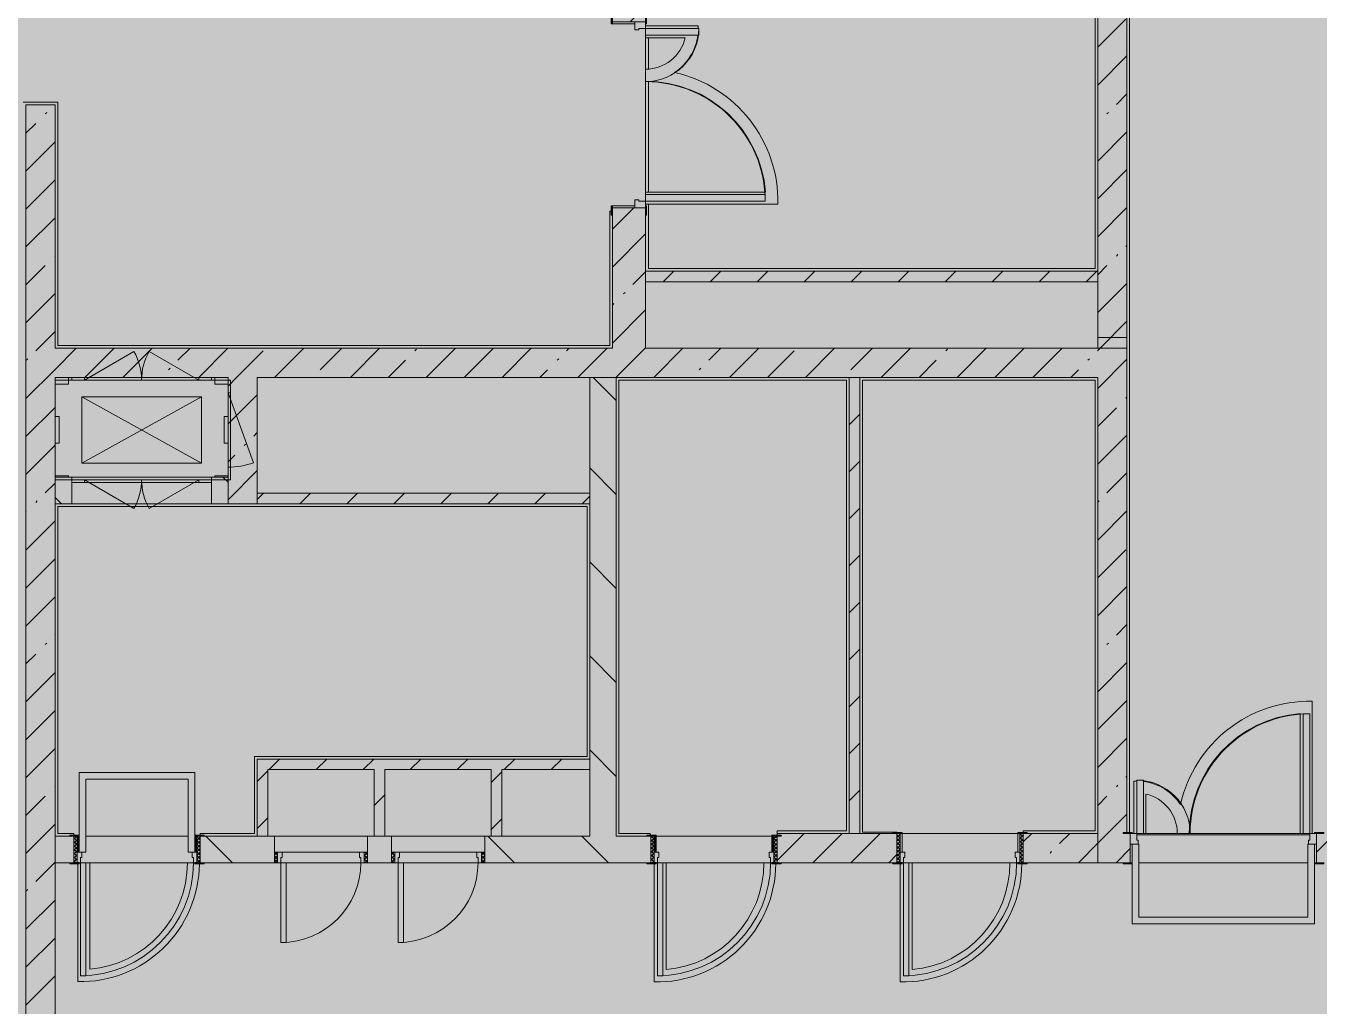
# Model space of a CAD drawing. Header units: millimetres. Extents: x 81303 to 275082, y -8553 to 29000.
# Drawn here: x 232822 to 242547, y 12321 to 19695 of the extents above; entities that cross this region are included whole.
import ezdxf

# ---------------------------------------------------------------- set-up
doc = ezdxf.new("R2010")
doc.units = ezdxf.units.MM
doc.layers.add('A-DETL-GENF-2', color=7, linetype='Continuous', lineweight=9, true_color=0xc0c0c0, transparency=0.4)
for name, color, linetype, lineweight, true_color in [('A-DOOR-1', 7, 'Continuous', 5, 0xb7b7b7), ('A-DOOR-2', 7, 'Continuous', 5, 0xe2e2e2), ('A-DOOR-3', 7, 'Continuous', 5, 0xaaaaaa), ('A-DOOR-FRAM-1', 7, 'Continuous', 5, 0xe2e2e2), ('A-DOOR-FRAM-2', 7, 'Continuous', 5, 0xb7b7b7), ('A-DOOR-FRAM-3', 7, 'Continuous', 5, 0xaaaaaa), ('A-FLOR-1', 7, 'Continuous', 5, 0xb7b7b7), ('A-GENM-2', 7, 'Continuous', 5, 0x737373), ('A-WALL-5', 7, 'Continuous', 9, 0x737373), ('I-WALL-4', 7, 'Continuous', 5, 0x737373), ('M-EQPM-3', 7, 'Continuous', 5, 0x737373)]:
    doc.layers.add(name, color=color, linetype=linetype, lineweight=lineweight, true_color=true_color)
doc.layers.add('I-WALL-3', color=7, linetype='Continuous', lineweight=5)
pattern_1 = [(45, (148072.5, 0), (-285.1231, 285.1231), []), (45, (148357.62, 0), (-285.1231, 285.1231), [504.031, -100.806, 16.764, -84.042])]
pattern_2 = [(135, (148072.5, 0), (-353.5534, -353.5534), [])]
pattern_3 = [(135, (1826.41, 164.685), (-14.14214, -14.14214), []), (225, (1826.41, 164.685), (14.14214, -14.14214), [])]
pattern_4 = [(45, (-296.384, 164.685), (-14.1421, 14.1421), []), (135, (-296.384, 164.685), (-14.1421, -14.1421), [])]
pattern_5 = [(45, (148072.5, 0), (-176.7767, 176.7767), [])]

# ---------------------------------------------------------------- blocks, each defined once
blk = doc.blocks.new('110_Дверь_СКБ_2Ст - Д-1_л_Лестничная клетка EIS60 2-32142534-3_10_3_птичка')
at = {"layer": 'A-DOOR-2'}
for points in [[(612.5, 110), (662.5, 110), (662.5, 1010), (612.5, 1010), (612.5, 603.3)], [(-587.5, 110), (-587.5, 510), (-637.5, 510), (-637.5, 110)], [(712.5, -110), (712.5, 30), (697.5, 24.8), (697.5, -110)]]:
    blk.add_hatch(color=256, dxfattribs=at).paths.add_polyline_path(points)
h = blk.add_hatch(color=256, dxfattribs=at)
h.paths.add_polyline_path([(652.5, 30), (712.5, 30), (712.5, 110), (662.5, 110), (662.5, 60), (652.5, 60)])
h.paths.add_polyline_path([(-687.5, 30), (-627.5, 30), (-627.5, 60), (-637.5, 60), (-637.5, 110), (-687.5, 110)])
at = {"layer": 'A-DOOR-FRAM-1'}
for points in [[(-672.5, 110), (-672.5, 118), (-742.5, 118), (-742.5, 110)], [(767.5, 110), (767.5, 118), (697.5, 118), (697.5, 110)], [(-672.5, -110), (-672.5, 30), (-687.5, 24.8), (-687.5, -110)], [(-672.5, -118), (-672.5, -110), (-742.5, -110), (-742.5, -118)], [(767.5, -118), (767.5, -110), (697.5, -110), (697.5, -118)]]:
    blk.add_hatch(color=256, dxfattribs=at).paths.add_polyline_path(points)
at = {"layer": 'A-DOOR-1'}
for p, q in [((662.5, 1010), (612.5, 1010)), ((612.5, 1010), (612.5, 110)), ((662.5, 110), (662.5, 1010)), ((-637.5, 510), (-637.5, 110)), ((-587.5, 510), (-637.5, 510)), ((-587.5, 110), (-587.5, 510)), ((-637.5, 110), (-587.5, 110)), ((612.5, 110), (662.5, 110))]:
    blk.add_line(p, q, dxfattribs=at)
for centre, radius, start, end in [((662.5, 110), 900, 90, 180), ((-637.5, 110), 400, 360, 90)]:
    blk.add_arc(centre, radius, start, end, dxfattribs=at)
at = {"layer": 'A-DOOR-FRAM-2'}
for p, q in [((-672.5, 118), (-742.5, 118)), ((-742.5, 118), (-742.5, 110)), ((-742.5, 110), (-672.5, 110)), ((-637.5, 110), (-687.5, 110)), ((-687.5, 110), (-687.5, 30)), ((-672.5, 110), (-672.5, 118)), ((-637.5, 60), (-637.5, 110)), ((662.5, 110), (662.5, 60)), ((712.5, 110), (662.5, 110)), ((767.5, 118), (697.5, 118)), ((697.5, 118), (697.5, 110)), ((697.5, 110), (767.5, 110)), ((712.5, 30), (712.5, 110)), ((767.5, 110), (767.5, 118)), ((-687.5, 30), (-627.5, 30)), ((-672.5, 30), (-687.5, 30)), ((-687.5, 30), (-687.5, -110)), ((-672.5, -110), (-672.5, 30)), ((-627.5, 60), (-637.5, 60)), ((-627.5, 30), (-627.5, 60)), ((662.5, 60), (652.5, 60)), ((652.5, 60), (652.5, 30)), ((652.5, 30), (712.5, 30)), ((712.5, 30), (697.5, 30)), ((697.5, 30), (697.5, -110)), ((712.5, -110), (712.5, 30)), ((-672.5, -110), (-742.5, -110)), ((-742.5, -110), (-742.5, -118)), ((-742.5, -118), (-672.5, -118)), ((-687.5, -110), (-672.5, -110)), ((-672.5, -118), (-672.5, -110)), ((697.5, -110), (712.5, -110)), ((767.5, -110), (697.5, -110)), ((697.5, -110), (697.5, -118)), ((697.5, -118), (767.5, -118)), ((767.5, -118), (767.5, -110))]:
    blk.add_line(p, q, dxfattribs=at)
blk = doc.blocks.new('110_Дверь_СКБ_1Ст_Внутренняя1 - Д-8 950x2100h_охрана-V27-3_10_3_птичка')
at = {"layer": 'A-DOOR-2'}
h = blk.add_hatch(color=256, dxfattribs=at)
h.paths.add_polyline_path([(437.5, 100), (437.5, 60), (427.5, 60), (427.5, 20), (462.5, 20), (462.5, 100)])
h.paths.add_polyline_path([(-412.5, 100), (-437.5, 100), (-437.5, 20), (-402.5, 20), (-402.5, 60), (-412.5, 60)])
at = {"layer": 'A-DOOR-3'}
h = blk.add_hatch(dxfattribs=at)
h.set_pattern_fill('FP_60', color=256, style=0, pattern_type=2)
h.set_pattern_definition(pattern_3)
h.paths.add_polyline_path([(487.5, 100), (462.5, 100), (462.5, -100), (487.5, -100), (487.5, -34.8)])
at = {"layer": 'A-DOOR-FRAM-1'}
for points in [[(397.5, 950), (397.5, 100), (437.5, 100), (437.5, 950)], [(-492.5, 108), (-492.5, 100), (-422.5, 100), (-422.5, 108)], [(517.5, 108), (447.5, 108), (447.5, 100), (517.5, 100)], [(-422.5, 20), (-437.5, 20), (-437.5, -100), (-422.5, -100), (-422.5, -34.8)], [(462.5, 20), (447.5, 20), (447.5, -100), (462.5, -100), (462.5, -34.8)], [(-492.5, -100), (-492.5, -108), (-422.5, -108), (-422.5, -100)], [(447.5, -100), (447.5, -108), (517.5, -108), (517.5, -100)]]:
    blk.add_hatch(color=256, dxfattribs=at).paths.add_polyline_path(points)
at = {"layer": 'A-DOOR-FRAM-3'}
h = blk.add_hatch(dxfattribs=at)
h.set_pattern_fill('FP_61', color=256, style=0, pattern_type=2)
h.set_pattern_definition(pattern_4)
h.paths.add_polyline_path([(-437.5, 100), (-462.5, 100), (-462.5, -100), (-437.5, -100), (-437.5, -34.8)])
at = {"layer": 'A-DOOR-1'}
for p, q in [((437.5, 950), (397.5, 950)), ((397.5, 950), (397.5, 100)), ((437.5, 100), (437.5, 950)), ((397.5, 100), (437.5, 100))]:
    blk.add_line(p, q, dxfattribs=at)
blk.add_arc((437.5, 100), 850, 90, 180, dxfattribs=at)
at = {"layer": 'A-DOOR-FRAM-2'}
for p, q in [((-422.5, 108), (-492.5, 108)), ((-492.5, 108), (-492.5, 100)), ((-492.5, 100), (-422.5, 100)), ((-437.5, 100), (-462.5, 100)), ((-462.5, 100), (-462.5, -100)), ((-412.5, 100), (-437.5, 100)), ((-437.5, 100), (-437.5, 20)), ((-437.5, -100), (-437.5, 100)), ((-422.5, 100), (-437.5, 100)), ((-437.5, 100), (-437.5, 99)), ((-437.5, 99), (-422.5, 99)), ((-422.5, 100), (-422.5, 108)), ((-422.5, 99), (-422.5, 100)), ((-412.5, 60), (-412.5, 100)), ((437.5, 100), (437.5, 60)), ((462.5, 100), (437.5, 100)), ((517.5, 108), (447.5, 108)), ((447.5, 108), (447.5, 100)), ((462.5, 100), (447.5, 100)), ((447.5, 100), (447.5, 99)), ((447.5, 100), (517.5, 100)), ((447.5, 99), (462.5, 99)), ((462.5, 20), (462.5, 100)), ((487.5, 100), (462.5, 100)), ((462.5, 100), (462.5, -100)), ((462.5, 99), (462.5, 100)), ((487.5, -100), (487.5, 100)), ((517.5, 100), (517.5, 108)), ((-437.5, 20), (-402.5, 20)), ((-422.5, 20), (-437.5, 20)), ((-437.5, 20), (-437.5, -100)), ((-422.5, -100), (-422.5, 20)), ((-402.5, 60), (-412.5, 60)), ((-402.5, 20), (-402.5, 60)), ((437.5, 60), (427.5, 60)), ((427.5, 60), (427.5, 20)), ((427.5, 20), (462.5, 20)), ((462.5, 20), (447.5, 20)), ((447.5, 20), (447.5, -100)), ((462.5, -100), (462.5, 20)), ((-422.5, -100), (-492.5, -100)), ((-492.5, -100), (-492.5, -108)), ((-492.5, -108), (-422.5, -108)), ((-462.5, -100), (-437.5, -100)), ((-437.5, -100), (-422.5, -100)), ((-422.5, -108), (-422.5, -100)), ((447.5, -100), (462.5, -100)), ((517.5, -100), (447.5, -100)), ((447.5, -100), (447.5, -108)), ((447.5, -108), (517.5, -108)), ((462.5, -100), (487.5, -100)), ((517.5, -108), (517.5, -100))]:
    blk.add_line(p, q, dxfattribs=at)
blk = doc.blocks.new('DOR_Проход в стене_Прямоугольный - 1050x1150 EI30-23344994-3_10_3_птичка')
at = {"layer": 'A-DOOR-1'}
for p, q in [((525, 100), (-525, 100)), ((525, -100), (-525, -100))]:
    blk.add_line(p, q, dxfattribs=at)
blk = doc.blocks.new('110_Дверь_СКБ_1Ст_Внутренняя1 - Д-8 950x2100h_охрана-32352528-3_10_3_птичка')
at = {"layer": 'A-DOOR-2'}
h = blk.add_hatch(color=256, dxfattribs=at)
h.paths.add_polyline_path([(437.5, 110), (437.5, 70), (427.5, 70), (427.5, 30), (462.5, 30), (462.5, 110)])
h.paths.add_polyline_path([(-412.5, 110), (-437.5, 110), (-437.5, 30), (-402.5, 30), (-402.5, 70), (-412.5, 70)])
at = {"layer": 'A-DOOR-3'}
h = blk.add_hatch(dxfattribs=at)
h.set_pattern_fill('FP_76', color=256, style=0, pattern_type=2)
h.set_pattern_definition([(135, (1826.41, 174.685), (-14.14214, -14.14214), []), (225, (1826.41, 174.685), (14.14214, -14.14214), [])])
h.paths.add_polyline_path([(487.5, 110), (462.5, 110), (462.5, -110), (487.5, -110), (487.5, -24.8)])
at = {"layer": 'A-DOOR-FRAM-1'}
for points in [[(397.5, 960), (397.5, 110), (437.5, 110), (437.5, 960), (427.1, 960)], [(-492.5, 118), (-492.5, 110), (-422.5, 110), (-422.5, 118)], [(517.5, 118), (447.5, 118), (447.5, 110), (517.5, 110)], [(-422.5, 30), (-437.5, 30), (-437.5, -110), (-422.5, -110), (-422.5, -24.8)], [(462.5, 30), (447.5, 30), (447.5, -110), (462.5, -110), (462.5, -24.8)], [(-492.5, -110), (-492.5, -118), (-422.5, -118), (-422.5, -110)], [(517.5, -110), (447.5, -110), (447.5, -118), (517.5, -118)]]:
    blk.add_hatch(color=256, dxfattribs=at).paths.add_polyline_path(points)
at = {"layer": 'A-DOOR-FRAM-3'}
h = blk.add_hatch(dxfattribs=at)
h.set_pattern_fill('FP_77', color=256, style=0, pattern_type=2)
h.set_pattern_definition([(45, (-296.384, 174.685), (-14.1421, 14.1421), []), (135, (-296.384, 174.685), (-14.1421, -14.1421), [])])
h.paths.add_polyline_path([(-437.5, 110), (-462.5, 110), (-462.5, -110), (-437.5, -110), (-437.5, -24.8)])
at = {"layer": 'A-DOOR-1'}
for p, q in [((437.5, 960), (397.5, 960)), ((397.5, 960), (397.5, 110)), ((437.5, 110), (437.5, 960)), ((397.5, 110), (437.5, 110))]:
    blk.add_line(p, q, dxfattribs=at)
blk.add_arc((437.5, 110), 850, 90, 180, dxfattribs=at)
at = {"layer": 'A-DOOR-FRAM-2'}
for p, q in [((-422.5, 118), (-492.5, 118)), ((-492.5, 118), (-492.5, 110)), ((-492.5, 110), (-422.5, 110)), ((-437.5, 110), (-462.5, 110)), ((-462.5, 110), (-462.5, -110)), ((-412.5, 110), (-437.5, 110)), ((-437.5, 110), (-437.5, 30)), ((-437.5, -110), (-437.5, 110)), ((-422.5, 110), (-437.5, 110)), ((-437.5, 110), (-437.5, 109)), ((-437.5, 109), (-422.5, 109)), ((-422.5, 110), (-422.5, 118)), ((-422.5, 109), (-422.5, 110)), ((-412.5, 70), (-412.5, 110)), ((437.5, 110), (437.5, 70)), ((462.5, 110), (437.5, 110)), ((517.5, 118), (447.5, 118)), ((447.5, 118), (447.5, 110)), ((462.5, 110), (447.5, 110)), ((447.5, 110), (447.5, 109)), ((447.5, 110), (517.5, 110)), ((447.5, 109), (462.5, 109)), ((462.5, 30), (462.5, 110)), ((487.5, 110), (462.5, 110)), ((462.5, 110), (462.5, -110)), ((462.5, 109), (462.5, 110)), ((487.5, -110), (487.5, 110)), ((517.5, 110), (517.5, 118)), ((-437.5, 30), (-402.5, 30)), ((-422.5, 30), (-437.5, 30)), ((-437.5, 30), (-437.5, -110)), ((-422.5, -110), (-422.5, 30)), ((-402.5, 70), (-412.5, 70)), ((-402.5, 30), (-402.5, 70)), ((437.5, 70), (427.5, 70)), ((427.5, 70), (427.5, 30)), ((427.5, 30), (462.5, 30)), ((462.5, 30), (447.5, 30)), ((447.5, 30), (447.5, -110)), ((462.5, -110), (462.5, 30)), ((-422.5, -110), (-492.5, -110)), ((-492.5, -110), (-492.5, -118)), ((-492.5, -118), (-422.5, -118)), ((-462.5, -110), (-437.5, -110)), ((-437.5, -110), (-422.5, -110)), ((-422.5, -118), (-422.5, -110)), ((447.5, -110), (462.5, -110)), ((517.5, -110), (447.5, -110)), ((447.5, -110), (447.5, -118)), ((447.5, -118), (517.5, -118)), ((462.5, -110), (487.5, -110)), ((517.5, -118), (517.5, -110))]:
    blk.add_line(p, q, dxfattribs=at)
blk = doc.blocks.new('110_Дверь_СКБ_1Ст_Внутренняя1 - Д-8 950x2100h_охрана-V66-3_10_3_птичка')
at = {"layer": 'A-DOOR-2'}
h = blk.add_hatch(color=256, dxfattribs=at)
h.paths.add_polyline_path([(441.5, 100), (437.5, 100), (437.5, 60), (427.5, 60), (427.5, 20), (462.5, 20), (462.5, 100)])
h.paths.add_polyline_path([(-412.5, 100), (-437.5, 100), (-437.5, 20), (-402.5, 20), (-402.5, 60), (-412.5, 60)])
at = {"layer": 'A-DOOR-3'}
h = blk.add_hatch(dxfattribs=at)
h.set_pattern_fill('FP_60', color=256, style=0, pattern_type=2)
h.set_pattern_definition(pattern_3)
h.paths.add_polyline_path([(487.5, 100), (462.5, 100), (462.5, -100), (487.5, -100), (487.5, -34.8)])
at = {"layer": 'A-DOOR-FRAM-1'}
for points in [[(397.5, 950), (397.5, 100), (437.5, 100), (437.5, 950)], [(-422.5, 108), (-492.5, 108), (-490.7, 100), (-422.5, 100)], [(517.5, 108), (447.5, 108), (447.5, 100), (517.5, 100)], [(-422.5, 20), (-437.5, 20), (-437.5, -100), (-422.5, -100), (-422.5, -34.8)], [(462.5, 20), (447.5, 20), (447.5, -100), (462.5, -100), (462.5, -34.8)], [(-422.5, -100), (-492.5, -100), (-490.7, -108), (-422.5, -108)], [(447.5, -100), (447.5, -108), (517.5, -108), (517.5, -100)]]:
    blk.add_hatch(color=256, dxfattribs=at).paths.add_polyline_path(points)
at = {"layer": 'A-DOOR-FRAM-3'}
h = blk.add_hatch(dxfattribs=at)
h.set_pattern_fill('FP_61', color=256, style=0, pattern_type=2)
h.set_pattern_definition(pattern_4)
h.paths.add_polyline_path([(-440.1, 100), (-462.5, 100), (-462.5, -100), (-437.5, -100), (-437.5, 100)])
at = {"layer": 'A-DOOR-1'}
for p, q in [((437.5, 950), (397.5, 950)), ((397.5, 950), (397.5, 100)), ((437.5, 100), (437.5, 950)), ((397.5, 100), (437.5, 100))]:
    blk.add_line(p, q, dxfattribs=at)
blk.add_arc((437.5, 100), 850, 90, 180, dxfattribs=at)
at = {"layer": 'A-DOOR-FRAM-2'}
for p, q in [((-422.5, 108), (-492.5, 108)), ((-492.5, 108), (-492.5, 100)), ((-492.5, 100), (-422.5, 100)), ((-440.1, 100), (-462.5, 100)), ((-462.5, 100), (-462.5, -100)), ((-412.5, 100), (-437.5, 100)), ((-437.5, 100), (-437.5, 20)), ((-437.5, -100), (-437.5, 100)), ((-422.5, 100), (-437.5, 100)), ((-437.5, 100), (-437.5, 99)), ((-437.5, 99), (-422.5, 99)), ((-422.5, 100), (-422.5, 108)), ((-422.5, 99), (-422.5, 100)), ((-412.5, 60), (-412.5, 100)), ((437.5, 100), (437.5, 60)), ((462.5, 100), (437.5, 100)), ((517.5, 108), (447.5, 108)), ((447.5, 108), (447.5, 100)), ((462.5, 100), (447.5, 100)), ((447.5, 100), (447.5, 99)), ((447.5, 100), (517.5, 100)), ((447.5, 99), (462.5, 99)), ((462.5, 20), (462.5, 100)), ((487.5, 100), (462.5, 100)), ((462.5, 100), (462.5, -100)), ((462.5, 99), (462.5, 100)), ((487.5, -100), (487.5, 100)), ((517.5, 100), (517.5, 108)), ((-437.5, 20), (-402.5, 20)), ((-422.5, 20), (-437.5, 20)), ((-437.5, 20), (-437.5, -100)), ((-422.5, -100), (-422.5, 20)), ((-402.5, 60), (-412.5, 60)), ((-402.5, 20), (-402.5, 60)), ((437.5, 60), (427.5, 60)), ((427.5, 60), (427.5, 20)), ((427.5, 20), (462.5, 20)), ((462.5, 20), (447.5, 20)), ((447.5, 20), (447.5, -100)), ((462.5, -100), (462.5, 20)), ((-422.5, -100), (-492.5, -100)), ((-492.5, -100), (-492.5, -108)), ((-492.5, -108), (-422.5, -108)), ((-462.5, -100), (-437.5, -100)), ((-437.5, -100), (-422.5, -100)), ((-422.5, -108), (-422.5, -100)), ((447.5, -100), (462.5, -100)), ((517.5, -100), (447.5, -100)), ((447.5, -100), (447.5, -108)), ((447.5, -108), (517.5, -108)), ((462.5, -100), (487.5, -100)), ((517.5, -108), (517.5, -100))]:
    blk.add_line(p, q, dxfattribs=at)
blk = doc.blocks.new('110_Дверь_СКБ_2Ст - Д-1_л_Лестничная клетка EIS60 2-32359692-3_10_3_птичка')
at = {"layer": 'A-DOOR-2'}
for points in [[(662.5, 125), (662.5, 1025), (612.5, 1025), (612.5, 125)], [(-587.5, 525), (-637.5, 525), (-637.5, 125), (-587.5, 125)], [(712.5, -125), (712.5, 45), (697.5, 45), (697.5, -125)]]:
    blk.add_hatch(color=256, dxfattribs=at).paths.add_polyline_path(points)
h = blk.add_hatch(color=256, dxfattribs=at)
h.paths.add_polyline_path([(712.5, 125), (662.5, 125), (662.5, 75), (652.5, 75), (652.5, 45), (712.5, 45)])
h.paths.add_polyline_path([(-627.5, 45), (-627.5, 75), (-637.5, 75), (-637.5, 125), (-687.5, 125), (-687.5, 45)])
at = {"layer": 'A-DOOR-FRAM-1'}
for points in [[(-672.5, 125), (-672.5, 133), (-742.5, 133), (-742.5, 125)], [(767.5, 125), (767.5, 133), (697.5, 133), (697.5, 125)], [(-672.5, -125), (-672.5, 45), (-687.5, 45), (-687.5, -125)], [(-672.5, -133), (-672.5, -125), (-742.5, -125), (-742.5, -133)], [(767.5, -133), (767.5, -125), (697.5, -125), (697.5, -133)]]:
    blk.add_hatch(color=256, dxfattribs=at).paths.add_polyline_path(points)
at = {"layer": 'A-DOOR-1'}
for p, q in [((662.5, 1025), (612.5, 1025)), ((612.5, 1025), (612.5, 125)), ((662.5, 125), (662.5, 1025)), ((-637.5, 525), (-637.5, 125)), ((-587.5, 525), (-637.5, 525)), ((-587.5, 125), (-587.5, 525)), ((-637.5, 125), (-587.5, 125)), ((612.5, 125), (662.5, 125))]:
    blk.add_line(p, q, dxfattribs=at)
for centre, radius, start, end in [((662.5, 125), 900, 90, 180), ((-637.5, 125), 400, 360, 90)]:
    blk.add_arc(centre, radius, start, end, dxfattribs=at)
at = {"layer": 'A-DOOR-FRAM-2'}
for p, q in [((-672.5, 133), (-742.5, 133)), ((-742.5, 133), (-742.5, 125)), ((-742.5, 125), (-672.5, 125)), ((-637.5, 125), (-687.5, 125)), ((-687.5, 125), (-687.5, 45)), ((-672.5, 125), (-672.5, 133)), ((-637.5, 75), (-637.5, 125)), ((662.5, 125), (662.5, 75)), ((712.5, 125), (662.5, 125)), ((767.5, 133), (697.5, 133)), ((697.5, 133), (697.5, 125)), ((697.5, 125), (767.5, 125)), ((712.5, 45), (712.5, 125)), ((767.5, 125), (767.5, 133)), ((-687.5, 45), (-627.5, 45)), ((-672.5, 45), (-687.5, 45)), ((-687.5, 45), (-687.5, -125)), ((-672.5, -125), (-672.5, 45)), ((-627.5, 75), (-637.5, 75)), ((-627.5, 45), (-627.5, 75)), ((662.5, 75), (652.5, 75)), ((652.5, 75), (652.5, 45)), ((652.5, 45), (712.5, 45)), ((712.5, 45), (697.5, 45)), ((697.5, 45), (697.5, -125)), ((712.5, -125), (712.5, 45)), ((-672.5, -125), (-742.5, -125)), ((-742.5, -125), (-742.5, -133)), ((-742.5, -133), (-672.5, -133)), ((-687.5, -125), (-672.5, -125)), ((-672.5, -133), (-672.5, -125)), ((697.5, -125), (712.5, -125)), ((767.5, -125), (697.5, -125)), ((697.5, -125), (697.5, -133)), ((697.5, -133), (767.5, -133)), ((767.5, -133), (767.5, -125))]:
    blk.add_line(p, q, dxfattribs=at)
blk = doc.blocks.new('160_Подъемник - 160_Подъемник-23521422-3_10_3_птичка')
at = {"layer": 'A-GENM-2'}
for p, q in [((220, 0), (592.4, 215)), ((1080, 0), (707.6, 215)), ((-20, -95), (-20, 0)), ((-20, 0), (0, 0)), ((0, 0), (0, -95)), ((220, 20), (125, 20)), ((125, 20), (125, 0)), ((220, 0), (220, 20)), ((1080, 20), (220, 20)), ((220, 20), (1080, 20)), ((1080, 0), (1080, 20)), ((1080, 20), (1175, 20)), ((1175, 20), (1175, 0)), ((0, -95), (-20, -95)), ((-20, -95), (-20, -655)), ((-20, -655), (-20, -95)), ((125, 0), (220, 0)), ((1175, 0), (1080, 0)), ((0, -655), (-191.5, -128.8)), ((0, -655), (-20, -655)), ((-20, -655), (-20, -750)), ((0, -750), (0, -655)), ((-20, -750), (0, -750)), ((125, -770), (125, -750)), ((125, -750), (220, -750)), ((220, -770), (125, -770)), ((220, -750), (220, -770)), ((220, -750), (592.4, -965)), ((220, -770), (792, -770)), ((1080, -770), (508, -770)), ((1080, -750), (707.6, -965)), ((1080, -750), (1080, -770)), ((1175, -750), (1080, -750)), ((1080, -770), (1175, -770)), ((1175, -770), (1175, -750))]:
    blk.add_line(p, q, dxfattribs=at)
for centre, radius, start, end in [((220, 0), 430, 0, 30), ((1080, 0), 430, 150, 180), ((0, -655), 560, 90, 110), ((220, -750), 430, 330, 0), ((1080, -750), 430, 180, 210)]:
    blk.add_arc(centre, radius, start, end, dxfattribs=at)
at = {"layer": 'M-EQPM-3'}
for p, q in [((1300, 0), (0, 0)), ((0, 0), (0, -750)), ((1300, -750), (1300, 0)), ((1100, -625), (200, -125)), ((200, -625), (1100, -125)), ((1100, -125), (200, -125)), ((200, -125), (200, -625)), ((1100, -625), (1100, -125)), ((200, -625), (1100, -625)), ((0, -750), (1300, -750))]:
    blk.add_line(p, q, dxfattribs=at)
blk = doc.blocks.new('110_Дверь_СКБ_1Ст - д-18 700x2100h_Технический шкаф ЭОМ и СС-23257539-3_10_3_птичка')
at = {"layer": 'A-DOOR-2'}
h = blk.add_hatch(color=256, dxfattribs=at)
h.paths.add_polyline_path([(312.5, 100), (312.5, 60), (302.5, 60), (302.5, 20), (337.5, 20), (337.5, 100)])
h.paths.add_polyline_path([(-287.5, 100), (-312.5, 100), (-312.5, 20), (-277.5, 20), (-277.5, 60), (-287.5, 60)])
at = {"layer": 'A-DOOR-3'}
h = blk.add_hatch(dxfattribs=at)
h.set_pattern_fill('FP_100', color=256, style=0, pattern_type=2)
h.set_pattern_definition([(135, (1951.41, 164.685), (-14.14214, -14.14214), []), (225, (1951.41, 164.685), (14.14214, -14.14214), [])])
h.paths.add_polyline_path([(362.5, 100), (337.5, 100), (337.5, 20), (362.5, 20)])
at = {"layer": 'A-DOOR-FRAM-1'}
blk.add_hatch(color=256, dxfattribs=at).paths.add_polyline_path([(281.5, 700), (272.5, 700), (272.5, 100), (312.5, 100), (312.5, 700)])
at = {"layer": 'A-DOOR-FRAM-3'}
h = blk.add_hatch(dxfattribs=at)
h.set_pattern_fill('FP_101', color=256, style=0, pattern_type=2)
h.set_pattern_definition([(45, (-171.384, 164.685), (-14.1421, 14.1421), []), (135, (-171.384, 164.685), (-14.1421, -14.1421), [])])
h.paths.add_polyline_path([(-312.5, 100), (-337.5, 100), (-337.5, 20), (-312.5, 20)])
at = {"layer": 'A-DOOR-1'}
for p, q in [((312.5, 700), (272.5, 700)), ((272.5, 700), (272.5, 100)), ((312.5, 100), (312.5, 700)), ((272.5, 100), (312.5, 100))]:
    blk.add_line(p, q, dxfattribs=at)
blk.add_arc((312.5, 100), 600, 90, 180, dxfattribs=at)
at = {"layer": 'A-DOOR-FRAM-2'}
for p, q in [((-312.5, 100), (-337.5, 100)), ((-337.5, 100), (-337.5, 20)), ((-287.5, 100), (-312.5, 100)), ((-312.5, 100), (-312.5, 20)), ((-312.5, 20), (-312.5, 100)), ((-287.5, 60), (-287.5, 100)), ((-287.5, 100), (272.5, 100)), ((312.5, 100), (312.5, 60)), ((337.5, 100), (312.5, 100)), ((337.5, 20), (337.5, 100)), ((362.5, 100), (337.5, 100)), ((337.5, 100), (337.5, 20)), ((362.5, 20), (362.5, 100)), ((-337.5, 20), (-312.5, 20)), ((-312.5, 20), (-277.5, 20)), ((-277.5, 60), (-287.5, 60)), ((-277.5, 20), (-277.5, 60)), ((302.5, 20), (-277.5, 20)), ((312.5, 60), (302.5, 60)), ((302.5, 60), (302.5, 20)), ((302.5, 20), (337.5, 20)), ((337.5, 20), (362.5, 20))]:
    blk.add_line(p, q, dxfattribs=at)
blk = doc.blocks.new('Закладная деталь приямка - 200_100-20924312-3_10_3_птичка')
at = {"layer": 'M-EQPM-3'}
for p, q in [((85000, 16755), (84970, 16755)), ((85000, 16755), (84970, 16755)), ((85000, 16555), (85000, 16755)), ((85000, 16755), (85000, 16555)), ((84970, 16555), (85000, 16555)), ((85000, 16555), (84970, 16555))]:
    blk.add_line(p, q, dxfattribs=at)
blk = doc.blocks.new('Закладная деталь приямка - 150_100-20924311-3_10_3_птичка')
at = {"layer": 'M-EQPM-3'}
for p, q in [((85070, 17050), (85070, 17000)), ((85070, 17050), (85070, 17000)), ((84970, 17000), (85070, 17000)), ((85070, 17000), (84970, 17000))]:
    blk.add_line(p, q, dxfattribs=at)
blk = doc.blocks.new('Закладная деталь приямка - 150_100-V67-3_10_3_птичка')
at = {"layer": 'M-EQPM-3'}
for p, q in [((86170, 17000), (86170, 17050)), ((86170, 17000), (86170, 17050)), ((86270, 17000), (86170, 17000)), ((86170, 17000), (86270, 17000))]:
    blk.add_line(p, q, dxfattribs=at)
blk = doc.blocks.new('Закладная деталь приямка - 150_100-V68-3_10_3_птичка')
at = {"layer": 'M-EQPM-3'}
for p, q in [((86270, 16310), (86170, 16310)), ((86170, 16310), (86270, 16310)), ((86170, 16310), (86170, 16300)), ((86170, 16310), (86170, 16300))]:
    blk.add_line(p, q, dxfattribs=at)
blk = doc.blocks.new('Закладная деталь приямка - 150_100-V69-3_10_3_птичка')
at = {"layer": 'M-EQPM-3'}
for p, q in [((85070, 16310), (84970, 16310)), ((84970, 16310), (85070, 16310)), ((85070, 16300), (85070, 16310)), ((85070, 16310), (85070, 16300))]:
    blk.add_line(p, q, dxfattribs=at)

msp = doc.modelspace()

# ---------------------------------------------------------------- hatches: boundary and pattern name
at = {"layer": 'A-DETL-GENF-2'}
msp.add_hatch(color=256, dxfattribs=at).paths.add_polyline_path([(273305.5, -258), (273305.5, 21479), (241405.5, 21479), (241405.5, 27379), (232642.5, 27379), (232642.5, 10208.3), (237282.5, 10208.3), (237282.5, -258), (272060.1, -258)])
at = {"layer": 'I-WALL-3'}
h = msp.add_hatch(dxfattribs=at)
h.set_pattern_fill('FP_54', color=256, style=0, pattern_type=2)
h.set_pattern_definition(pattern_1)
h.paths.add_polyline_path([(237232.5, 17270), (237482.5, 17270), (237482.5, 18325), (237232.5, 18325), (237232.5, 18162.4)])
h.paths.add_polyline_path([(237232.5, 19725), (237482.5, 19725), (237482.5, 27100), (237232.5, 27100), (237232.5, 19750)])
h = msp.add_hatch(dxfattribs=at)
h.set_pattern_fill('FP_54', color=256, style=0, pattern_type=2)
h.set_pattern_definition(pattern_1)
h.paths.add_polyline_path([(241102.5, 17270), (241102.5, 21400), (240882.5, 21400), (240882.5, 17270)])
h = msp.add_hatch(dxfattribs=at)
h.set_pattern_fill('FP_54', color=256, style=0, pattern_type=2)
h.set_pattern_definition(pattern_1)
h.paths.add_polyline_path([(232822.5, 10400), (233042.5, 10400), (233042.5, 19100), (232822.5, 19100), (232822.5, 10439.8)])
h = msp.add_hatch(dxfattribs=at)
h.set_pattern_fill('FP_59', color=256, style=0, pattern_type=2)
h.set_pattern_definition(pattern_5)
h.paths.add_polyline_path([(238521.7, 17770), (240882.5, 17770), (240882.5, 17850), (237482.5, 17850), (237482.5, 17770), (238500.7, 17770)])
h = msp.add_hatch(dxfattribs=at)
h.set_pattern_fill('FP_54', color=256, style=0, pattern_type=2)
h.set_pattern_definition(pattern_1)
h.paths.add_polyline_path([(240882.5, 13620), (241072.5, 13620), (241072.5, 13628), (241102.5, 13628), (241102.5, 17350), (240882.5, 17350), (240882.5, 14113.3)])
h = msp.add_hatch(dxfattribs=at)
h.set_pattern_fill('FP_54', color=256, style=0, pattern_type=2)
h.set_pattern_definition(pattern_1)
h.paths.add_polyline_path([(234342.5, 17050), (234562.5, 17050), (234562.5, 17270), (233042.5, 17270), (233042.5, 17050)])
h = msp.add_hatch(dxfattribs=at)
h.set_pattern_fill('FP_54', color=256, style=0, pattern_type=2)
h.set_pattern_definition(pattern_1)
h.paths.add_polyline_path([(239092.5, 17050), (240882.5, 17050), (240882.5, 17270), (234562.5, 17270), (234562.5, 17050), (239012.5, 17050)])
h = msp.add_hatch(dxfattribs=at)
h.set_pattern_fill('FP_54', color=256, style=0, pattern_type=2)
h.set_pattern_definition(pattern_1)
h.paths.add_polyline_path([(234342.5, 16100), (234562.5, 16100), (234562.5, 17050), (234342.5, 17050), (234342.5, 16180)])
h = msp.add_hatch(dxfattribs=at)
h.set_pattern_fill('FP_57', color=256, style=0, pattern_type=2)
h.set_pattern_definition(pattern_2)
h.paths.add_polyline_path([(237262.5, 13600), (237262.5, 17050), (237062.5, 17050), (237062.5, 13600)])
h = msp.add_hatch(dxfattribs=at)
h.set_pattern_fill('FP_59', color=256, style=0, pattern_type=2)
h.set_pattern_definition(pattern_5)
h.paths.add_polyline_path([(239092.5, 13620), (239092.5, 17050), (239012.5, 17050), (239012.5, 13620)])
h = msp.add_hatch(dxfattribs=at)
h.set_pattern_fill('FP_57', color=256, style=0, pattern_type=2)
h.set_pattern_definition(pattern_2)
h.paths.add_polyline_path([(234342.5, 16100), (234342.5, 16300), (234217.5, 16300), (234217.5, 16100)])
h.paths.add_polyline_path([(233167.5, 16100), (233167.5, 16300), (233042.5, 16300), (233042.5, 16100)])
h = msp.add_hatch(dxfattribs=at)
h.set_pattern_fill('FP_59', color=256, style=0, pattern_type=2)
h.set_pattern_definition(pattern_5)
h.paths.add_polyline_path([(237062.5, 16100), (237062.5, 16180), (234562.5, 16180), (234562.5, 16100), (236636.3, 16100)])
h = msp.add_hatch(dxfattribs=at)
h.set_pattern_fill('FP_59', color=256, style=0, pattern_type=2)
h.set_pattern_definition(pattern_5)
h.paths.add_polyline_path([(234771.9, 14100), (237062.5, 14100), (237062.5, 14180), (234562.5, 14180), (234562.5, 14100), (234642.5, 14100)])
h = msp.add_hatch(dxfattribs=at)
h.set_pattern_fill('FP_59', color=256, style=0, pattern_type=2)
h.set_pattern_definition(pattern_5)
h.paths.add_polyline_path([(234642.5, 13600), (234642.5, 14100), (234562.5, 14100), (234562.5, 13600)])
h = msp.add_hatch(dxfattribs=at)
h.set_pattern_fill('FP_59', color=256, style=0, pattern_type=2)
h.set_pattern_definition(pattern_5)
h.paths.add_polyline_path([(235442.5, 13600), (235522.5, 13600), (235522.5, 14100), (235442.5, 14100), (235442.5, 13809.6)])
h = msp.add_hatch(dxfattribs=at)
h.set_pattern_fill('FP_59', color=256, style=0, pattern_type=2)
h.set_pattern_definition(pattern_5)
h.paths.add_polyline_path([(236402.5, 13600), (236402.5, 14100), (236322.5, 14100), (236322.5, 13600)])
h = msp.add_hatch(dxfattribs=at)
h.set_pattern_fill('FP_54', color=256, style=0, pattern_type=2)
h.set_pattern_definition(pattern_1)
h.paths.add_polyline_path([(240882.5, 13400), (240882.5, 13620), (240322.5, 13620), (240322.5, 13400), (240365.1, 13400)])
h.paths.add_polyline_path([(238472.5, 13400), (239372.5, 13400), (239372.5, 13620), (238472.5, 13620), (238472.5, 13608), (238502.5, 13608), (238500.7, 13600), (238472.5, 13600), (238472.5, 13461.3)])
h = msp.add_hatch(dxfattribs=at)
h.set_pattern_fill('FP_54', color=256, style=0, pattern_type=2)
h.set_pattern_definition(pattern_1)
h.paths.add_polyline_path([(242582.5, 13400), (242872.5, 13400), (242872.5, 13620), (242527.5, 13620), (242527.5, 13400)])
h.paths.add_polyline_path([(240882.5, 13400), (241127.5, 13400), (241127.5, 13620), (240882.5, 13620), (240882.5, 13534.8)])
h = msp.add_hatch(dxfattribs=at)
h.set_pattern_fill('FP_57', color=256, style=0, pattern_type=2)
h.set_pattern_definition(pattern_2)
h.paths.add_polyline_path([(235572.5, 13400), (235572.5, 13600), (235390.9, 13600), (235390.9, 13400)])
h.paths.add_polyline_path([(233182.5, 13400), (233182.5, 13600), (233042.5, 13600), (233042.5, 13400), (233152.5, 13400)])
h.paths.add_polyline_path([(234162.5, 13400), (234690.9, 13400), (234690.9, 13600), (234132.5, 13600), (234132.5, 13400)])
h.paths.add_polyline_path([(236272.5, 13400), (237522.5, 13400), (237522.5, 13600), (236272.5, 13600), (236272.5, 13480)])

# ---------------------------------------------------------------- linework, layer by layer
at = {"layer": 'A-FLOR-1'}
for p, q in [((240862.5, 17870), (240862.5, 21450)), ((241122.5, 21130), (241122.5, 13628)), ((237877.3, 19694.6), (237482.9, 19694.6)), ((237482.9, 19694.6), (237482.9, 19675)), ((237482.5, 18425), (237482.5, 19625)), ((237482.9, 19625), (237482.9, 19604.6)), ((237482.9, 19604.6), (237780, 19604.6)), ((237503.5, 19604.6), (237503.5, 19370.4)), ((237482.9, 19368.4), (237482.9, 19278.4)), ((237503.5, 19277.2), (237503.5, 18443.4)), ((232803, 19120), (233062.5, 19120)), ((233062.5, 19120), (233062.5, 17290)), ((238385.2, 18443.4), (237482.9, 18443.4)), ((237482.9, 18443.4), (237482.9, 18425)), ((237212.5, 17290), (237212.5, 18300)), ((237212.5, 18300), (237224.5, 18300)), ((237482.9, 18375), (237482.9, 18353.4)), ((237482.9, 18353.4), (238477.7, 18353.4)), ((237503.5, 18353.4), (237503.5, 17870)), ((237503.5, 17870), (240862.5, 17870)), ((233062.5, 17290), (237212.5, 17290)), ((238992.5, 17030), (237282.5, 17030)), ((237282.5, 17030), (237282.5, 13620)), ((238992.5, 13640), (238992.5, 17030)), ((240862.5, 17030), (239112.5, 17030)), ((239112.5, 17030), (239112.5, 13630)), ((240862.5, 13640), (240862.5, 17030)), ((237042.5, 16080), (233062.5, 16080)), ((233062.5, 16080), (233062.5, 13620)), ((237042.5, 14200), (237042.5, 16080)), ((242495.6, 13620), (242495.6, 14614.4)), ((242405.6, 14521.9), (242405.6, 13619.6)), ((234542.5, 13620), (234542.5, 14200)), ((234542.5, 14200), (237042.5, 14200)), ((233222.5, 14079.1), (233222.5, 13608)), ((234092.5, 14079.1), (233222.5, 14079.1)), ((233272.5, 13479.1), (233272.5, 14029.1)), ((233272.5, 14029.1), (234042.5, 14029.1)), ((234042.5, 14029.1), (234042.5, 13479.1)), ((234092.5, 13608), (234092.5, 14079.1)), ((241154.4, 14014), (241154.4, 13620)), ((241244.4, 13619.6), (241244.4, 13916.7)), ((233062.5, 13620), (233182.5, 13620)), ((233182.5, 13620), (233182.5, 13608)), ((234132.5, 13608), (234132.5, 13620)), ((234132.5, 13620), (234542.5, 13620)), ((237282.5, 13620), (237517.5, 13620)), ((237517.5, 13620), (237517.5, 13608)), ((238472.5, 13640), (238992.5, 13640)), ((238472.5, 13620), (238472.5, 13640)), ((239112.5, 13630), (239372.5, 13630)), ((240322.5, 13640), (240862.5, 13640)), ((240322.5, 13628), (240322.5, 13640)), ((241177.5, 13619.6), (241244.4, 13619.6)), ((241480.6, 13619.6), (241570.6, 13619.6)), ((242405.6, 13619.6), (242477.5, 13619.6)), ((241192.2, 13539.6), (241142.5, 13539.6)), ((241177.5, 13610), (242477.5, 13610)), ((241192.2, 12989.6), (241192.2, 13539.6)), ((242512.2, 13539.6), (242462.2, 13539.6)), ((242462.2, 13539.6), (242462.2, 12989.6)), ((242512.2, 12939.6), (242512.2, 13539.6)), ((233242.3, 13479.1), (233272.5, 13479.1)), ((234042.5, 13479.1), (234072.7, 13479.1)), ((233212.5, 13392), (233212.5, 12505.2)), ((234037.5, 13400), (233272.5, 13400)), ((233302.5, 12598), (233302.5, 13400)), ((234082.5, 13400), (234037.5, 13400)), ((237546.9, 13392), (237546.9, 12503.1)), ((237568.5, 13397.9), (237562.5, 13397.9)), ((238422.5, 13400), (237612.5, 13400)), ((237636.9, 13397.9), (237612.5, 13397.9)), ((237636.9, 12595.9), (237636.9, 13397.9)), ((238432.5, 13397.9), (238371.9, 13397.9)), ((239396.9, 13392), (239396.9, 12503.1)), ((239422.5, 13397.9), (239412.5, 13397.9)), ((240272.5, 13400), (239462.5, 13400)), ((239486.9, 13397.9), (239462.5, 13397.9)), ((239486.9, 12595.9), (239486.9, 13397.9)), ((240282.5, 13397.9), (240221.9, 13397.9)), ((241142.2, 13392), (241142.2, 12939.6)), ((241142.2, 12939.6), (242512.2, 12939.6)), ((242462.2, 12989.6), (241192.2, 12989.6))]:
    msp.add_line(p, q, dxfattribs=at)
for centre, radius, start, end in [((237482.9, 19673.4), 395, 0.22926, 3.07201), ((237482.9, 19673.4), 305, 270, 346.9573), ((237482.9, 19673.4), 395, 303.54048, 352.95968), ((237482.9, 18373.4), 905, 4.43687, 90), ((237482.9, 18373.4), 995, 358.8489, 77.32946), ((242475.6, 13619.6), 995, 88.8489, 167.32946), ((242475.6, 13619.6), 905, 94.43687, 180), ((241175.6, 13619.6), 395, 89.71459, 93.07201), ((241175.6, 13619.6), 395, 33.54048, 82.43416), ((241175.6, 13619.6), 305, 0, 76.9573), ((233232.5, 13400), 895, 268.71954, 359.48675), ((233232.5, 13400), 805, 274.98854, 360), ((237566.9, 13397.9), 895, 268.71954, 359.62258), ((237566.9, 13397.9), 805, 274.98854, 360), ((239416.9, 13397.9), 895, 268.71954, 359.62258), ((239416.9, 13397.9), 805, 274.98854, 360)]:
    msp.add_arc(centre, radius, start, end, dxfattribs=at)
at = {"layer": 'A-WALL-5'}
for p, q in [((237482.5, 17850), (237482.5, 17770)), ((240882.5, 17770), (240882.5, 17850)), ((239092.5, 17050), (239012.5, 17050)), ((233042.5, 16300), (233042.5, 16100)), ((234562.5, 16100), (234562.5, 16180)), ((237062.5, 16100), (237062.5, 16180)), ((237062.5, 14100), (237062.5, 14180)), ((239012.5, 13620), (239092.5, 13620)), ((233042.5, 13600), (233042.5, 13400)), ((234562.5, 13600), (234642.5, 13600)), ((235442.5, 13600), (235522.5, 13600)), ((236322.5, 13600), (236402.5, 13600))]:
    msp.add_line(p, q, dxfattribs=at)
at = {"layer": 'I-WALL-4'}
for p, q in [((240882.5, 26850), (240882.5, 17850)), ((241102.5, 13628), (241102.5, 21150)), ((233042.5, 19100), (232822.5, 19100)), ((232822.5, 19100), (232822.5, 10400)), ((233042.5, 17270), (233042.5, 19100)), ((237232.5, 18270), (237232.5, 17270)), ((237482.5, 17850), (237482.5, 18270)), ((240882.5, 17850), (237482.5, 17850)), ((237482.5, 17270), (237482.5, 17770)), ((237482.5, 17770), (240882.5, 17770)), ((240882.5, 17770), (240882.5, 17270)), ((241102.5, 17350), (240882.5, 17350)), ((237232.5, 17270), (233042.5, 17270)), ((241102.5, 17270), (237482.5, 17270)), ((233042.5, 17050), (234342.5, 17050)), ((233042.5, 16300), (233042.5, 17050)), ((234342.5, 17050), (234342.5, 16100)), ((234562.5, 16180), (234562.5, 17050)), ((234562.5, 17050), (239012.5, 17050)), ((237062.5, 17050), (237062.5, 16180)), ((237262.5, 13600), (237262.5, 17050)), ((239012.5, 17050), (239012.5, 13620)), ((239092.5, 17050), (240882.5, 17050)), ((239092.5, 13620), (239092.5, 17050)), ((240882.5, 17050), (240882.5, 13400)), ((233042.5, 16300), (234342.5, 16300)), ((233167.5, 16100), (233167.5, 16300)), ((234217.5, 16300), (234217.5, 16100)), ((237062.5, 16180), (234562.5, 16180)), ((233042.5, 13600), (233042.5, 16100)), ((233042.5, 16100), (237062.5, 16100)), ((237062.5, 16100), (237062.5, 14180)), ((237062.5, 14180), (234562.5, 14180)), ((234562.5, 14180), (234562.5, 13600)), ((234642.5, 14100), (235442.5, 14100)), ((234642.5, 13600), (234642.5, 14100)), ((235442.5, 14100), (235442.5, 13600)), ((235522.5, 14100), (236322.5, 14100)), ((235522.5, 13600), (235522.5, 14100)), ((236322.5, 14100), (236322.5, 13600)), ((236402.5, 14100), (237062.5, 14100)), ((236402.5, 13600), (236402.5, 14100)), ((237062.5, 14100), (237062.5, 13600)), ((239012.5, 13620), (238472.5, 13620)), ((238472.5, 13620), (238472.5, 13608)), ((239342.5, 13620), (239092.5, 13620)), ((239412.5, 13620), (240282.5, 13620)), ((240882.5, 13620), (240352.5, 13620)), ((241244.4, 13620), (241480.5, 13620)), ((241569.9, 13620), (242405.6, 13620)), ((233152.5, 13600), (233042.5, 13600)), ((233272.5, 13600), (234042.5, 13600)), ((234562.5, 13600), (234162.5, 13600)), ((234642.5, 13600), (235442.5, 13600)), ((234690.9, 13480), (234690.9, 13600)), ((235390.9, 13600), (235390.9, 13480)), ((235522.5, 13600), (236322.5, 13600)), ((235572.5, 13480), (235572.5, 13600)), ((236272.5, 13600), (236272.5, 13480)), ((237062.5, 13600), (236402.5, 13600)), ((237492.5, 13600), (237262.5, 13600)), ((237562.5, 13600), (238432.5, 13600)), ((233042.5, 10400), (233042.5, 13400)), ((233042.5, 13400), (233152.5, 13400)), ((234037.5, 13400), (233302.5, 13400)), ((234162.5, 13400), (234690.9, 13400)), ((235390.9, 13400), (235572.5, 13400)), ((236272.5, 13400), (237492.5, 13400)), ((238422.5, 13400), (237612.5, 13400)), ((238502.5, 13400), (239342.5, 13400)), ((240272.5, 13400), (239462.5, 13400)), ((240352.5, 13400), (240882.5, 13400)), ((240882.5, 13400), (241072.5, 13400)), ((242462.2, 13400), (241192.2, 13400))]:
    msp.add_line(p, q, dxfattribs=at)

# ---------------------------------------------------------------- block references
at = {"layer": 'A-DOOR-1'}
for name, p, rotation in [('110_Дверь_СКБ_2Ст - Д-1_л_Лестничная клетка EIS60 2-32359692-3_10_3_птичка', (237357.5, 19037.5), 269.9999999999998), ('110_Дверь_СКБ_1Ст_Внутренняя1 - Д-8 950x2100h_охрана-32352528-3_10_3_птичка', (239860, 13510), 180), ('110_Дверь_СКБ_1Ст_Внутренняя1 - Д-8 950x2100h_охрана-V27-3_10_3_птичка', (233670, 13500), 180), ('110_Дверь_СКБ_1Ст_Внутренняя1 - Д-8 950x2100h_охрана-V66-3_10_3_птичка', (238010, 13500), 180), ('110_Дверь_СКБ_1Ст - д-18 700x2100h_Технический шкаф ЭОМ и СС-23257539-3_10_3_птичка', (235053.4, 13500), 180), ('110_Дверь_СКБ_1Ст - д-18 700x2100h_Технический шкаф ЭОМ и СС-23257539-3_10_3_птичка', (235935, 13500), 180)]:
    msp.add_blockref(name, p, dxfattribs=dict(at, rotation=rotation))
for name, p in [('DOR_Проход в стене_Прямоугольный - 1050x1150 EI30-23344994-3_10_3_птичка', (233692.5, 16200)), ('110_Дверь_СКБ_2Ст - Д-1_л_Лестничная клетка EIS60 2-32142534-3_10_3_птичка', (241815, 13510))]:
    msp.add_blockref(name, p, dxfattribs=at)
at = {"layer": 'M-EQPM-3', "rotation": 180}
for name, p in [('160_Подъемник - 160_Подъемник-23521422-3_10_3_птичка', (234342.5, 16280)), ('Закладная деталь приямка - 200_100-20924312-3_10_3_птичка', (319312.5, 33310))]:
    msp.add_blockref(name, p, dxfattribs=at)
at = {"layer": 'M-EQPM-3'}
for name in ['Закладная деталь приямка - 150_100-20924311-3_10_3_птичка', 'Закладная деталь приямка - 150_100-V67-3_10_3_птичка', 'Закладная деталь приямка - 200_100-20924312-3_10_3_птичка', 'Закладная деталь приямка - 150_100-V69-3_10_3_птичка', 'Закладная деталь приямка - 150_100-V68-3_10_3_птичка']:
    msp.add_blockref(name, (148072.5, 0), dxfattribs=at)

doc.saveas('drawing.dxf')
